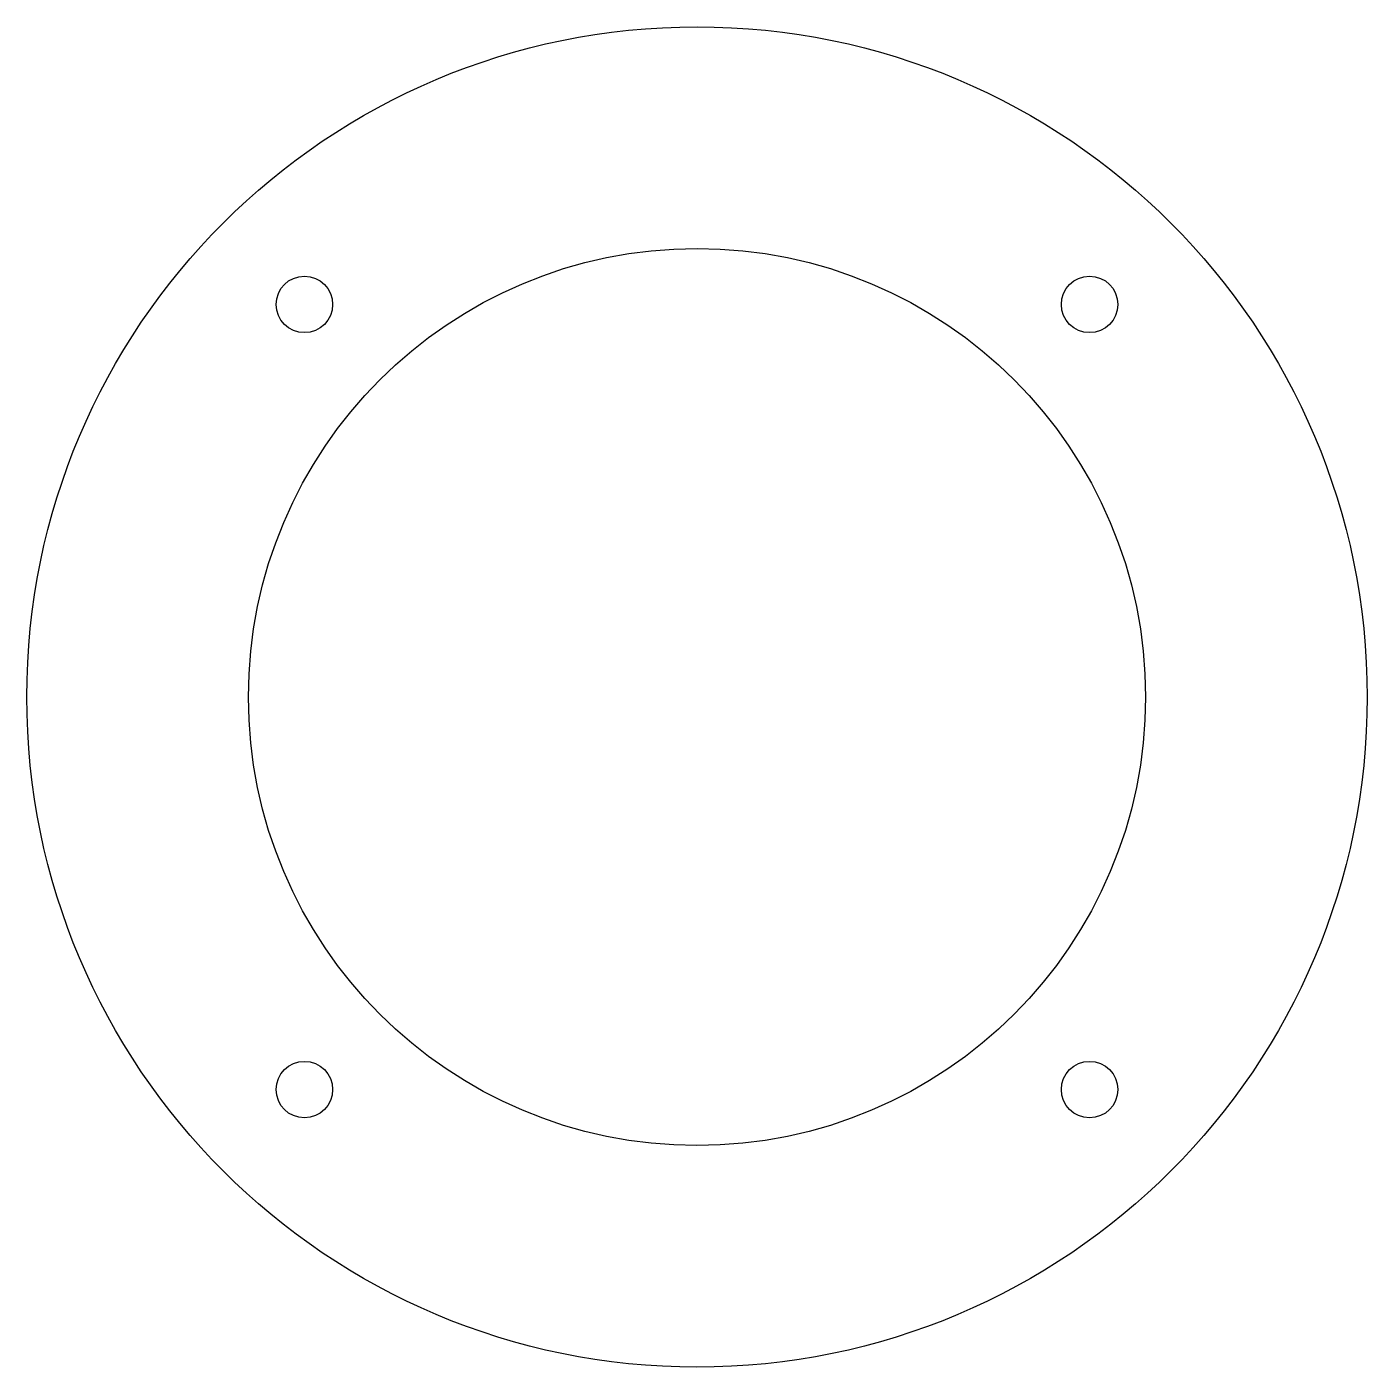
# Model space of a CAD drawing. Header units: millimetres. Extents: x -35 to 35, y -35 to 35.
import ezdxf

# ---------------------------------------------------------------- set-up
doc = ezdxf.new("R2010")
doc.units = ezdxf.units.MM

msp = doc.modelspace()

# ---------------------------------------------------------------- linework, layer by layer
at = {"color": 7, "linetype": 'Continuous', "lineweight": 25}
for centre, radius in [((0, 0), 35), ((0, 0), 23.425), ((-20.505, 20.505), 1.475), ((20.505, 20.505), 1.475), ((-20.505, -20.505), 1.475), ((20.505, -20.505), 1.475)]:
    msp.add_circle(centre, radius, dxfattribs=at)

doc.saveas('drawing.dxf')
